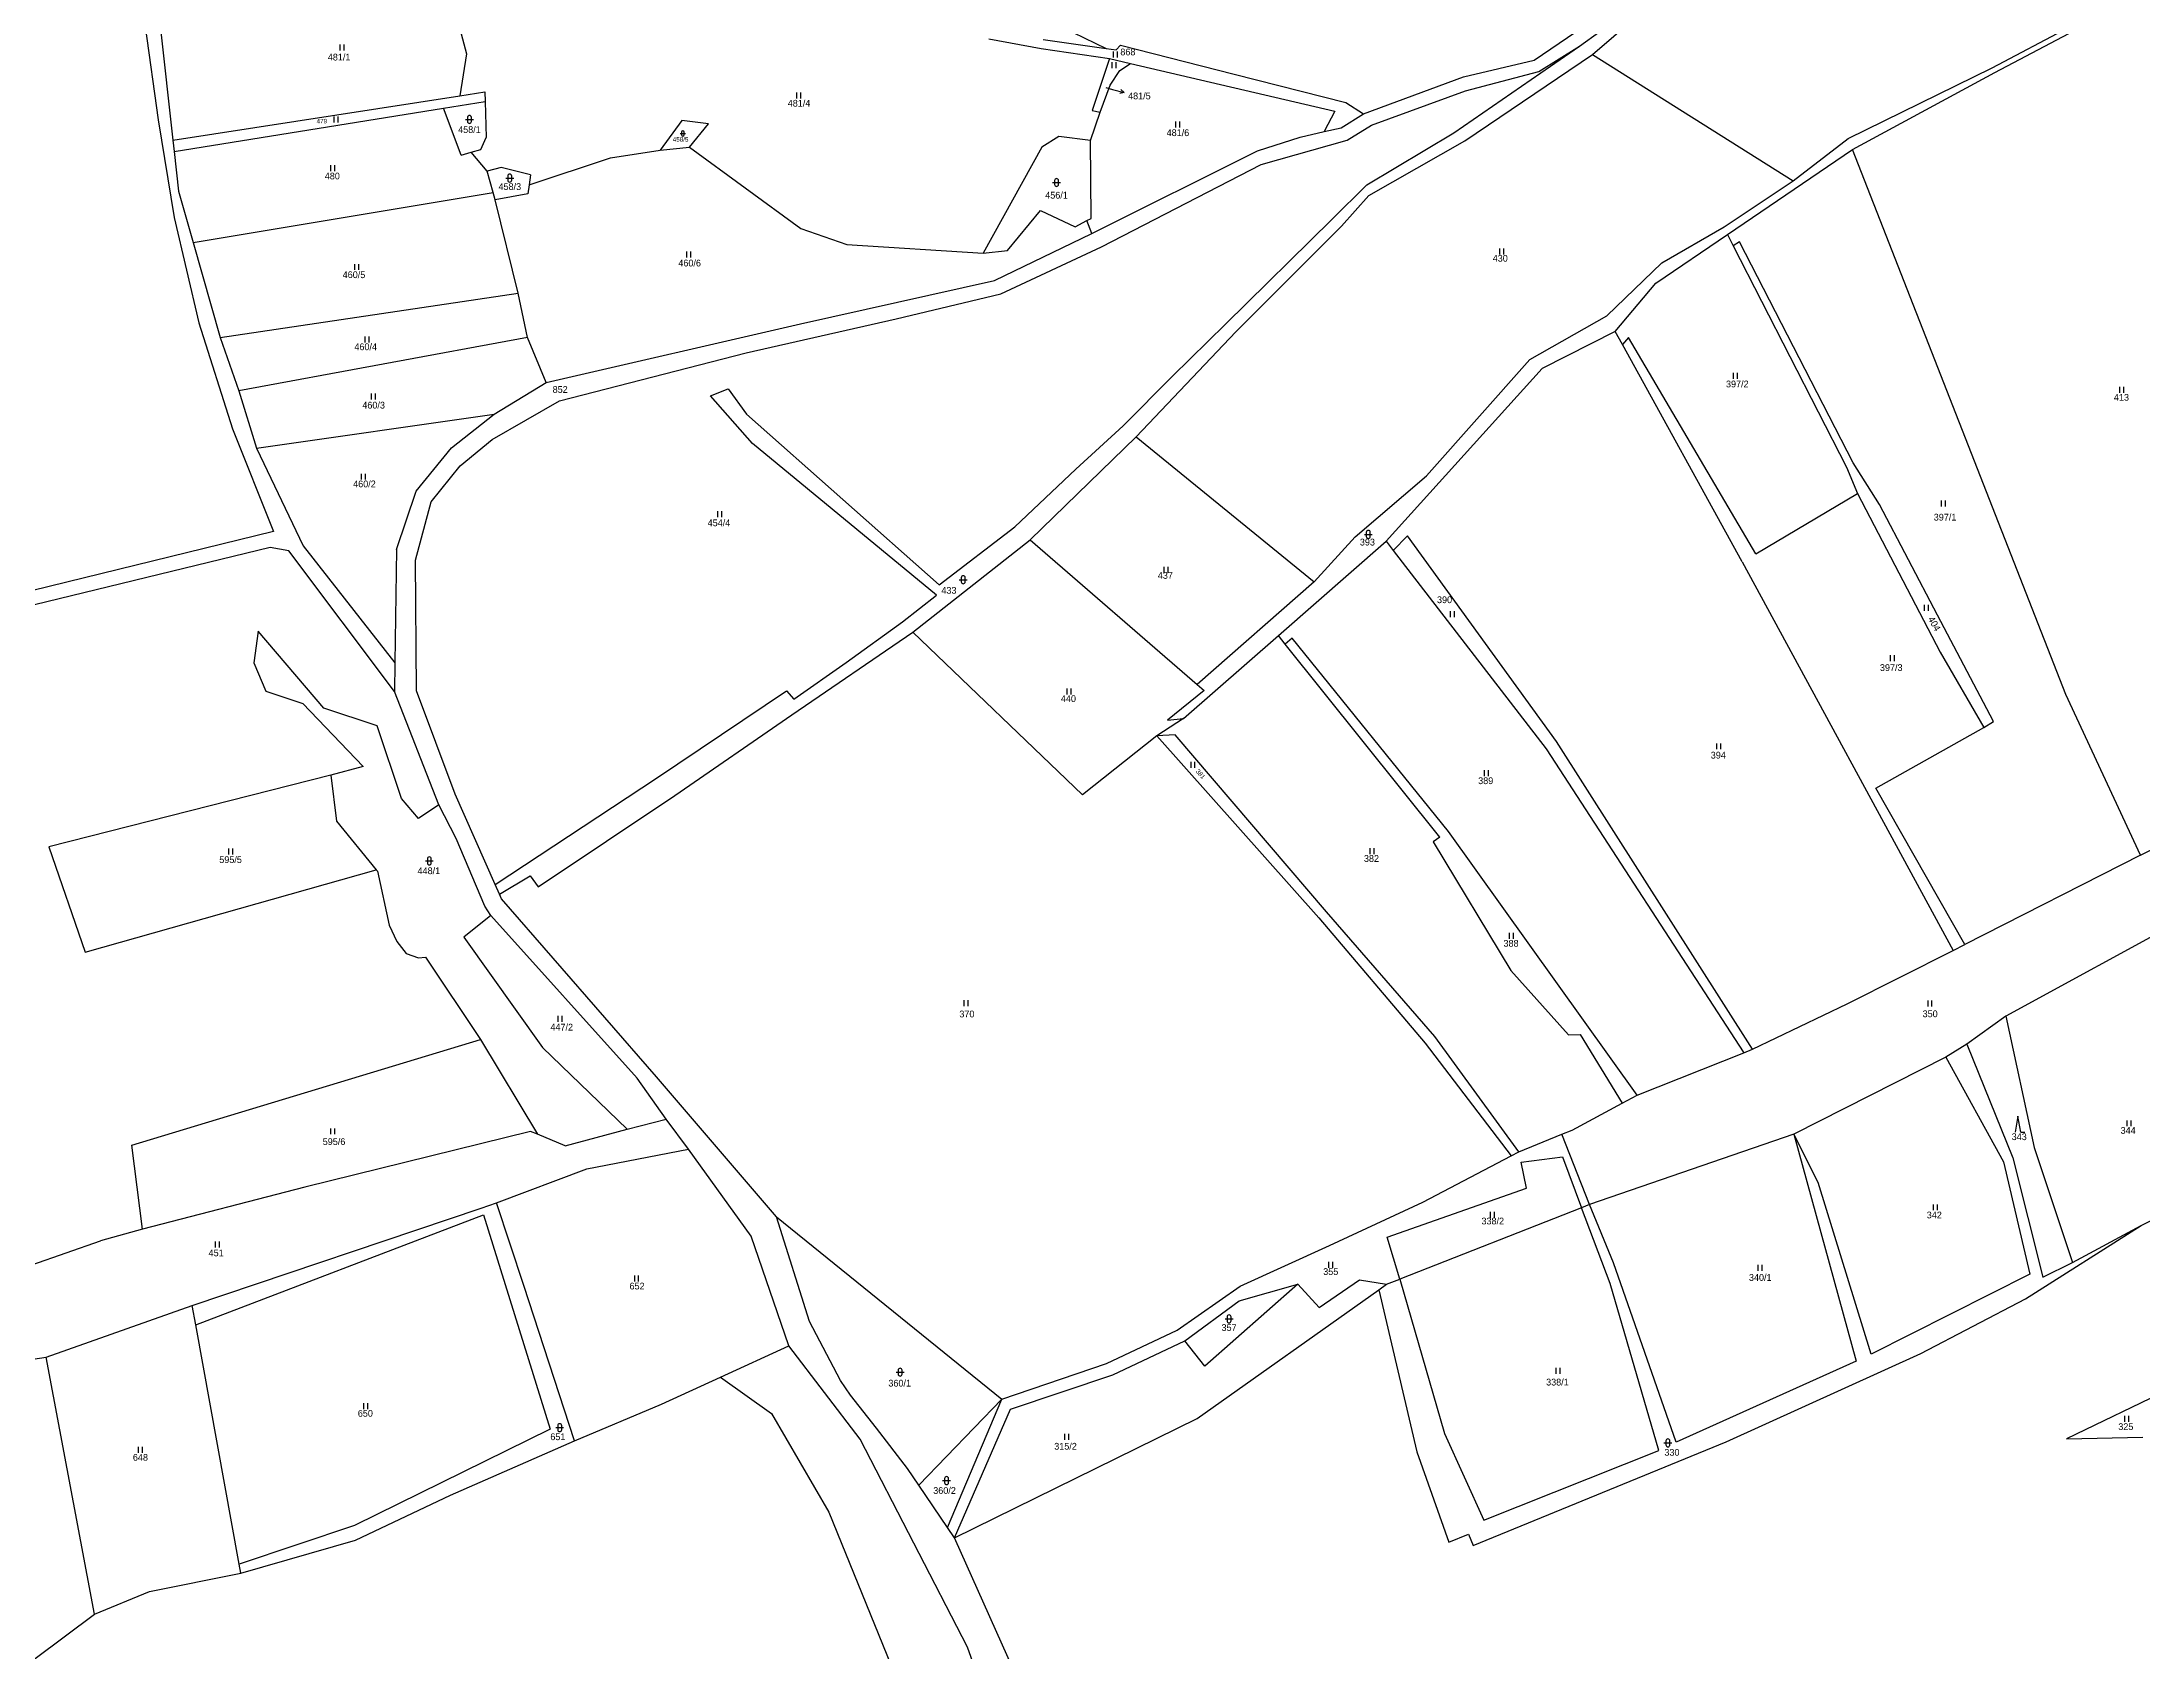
# Model space of a CAD drawing. Extents: x -528340 to -526503, y -1064020 to -1062300.
# Drawn here: x -527917 to -527389, y -1062959 to -1062554 of the extents above; entities that cross this region are included whole.
import ezdxf
from ezdxf.enums import TextEntityAlignment as Align

# ---------------------------------------------------------------- set-up
doc = ezdxf.new("R2010")
doc.units = 0
for name, color, linetype in [('1029', 1, 'CONTINUOUS'), ('18', 1, 'CONTINUOUS'), ('21900', 1, 'CONTINUOUS'), ('306', 1, 'CONTINUOUS'), ('308', 1, 'CONTINUOUS'), ('316', 1, 'CONTINUOUS')]:
    doc.layers.add(name, color=color, linetype=linetype)

# ---------------------------------------------------------------- blocks, each defined once
blk = doc.blocks.new('1029$1')
at = {"layer": '1029', "color": 6, "linetype": 'CONTINUOUS'}
for p, q in [((0, 3), (-0.5, 2)), ((0, 0), (0, 3)), ((0, 3), (0.5, 2))]:
    blk.add_line(p, q, dxfattribs=at)
blk = doc.blocks.new('3_06$3')
at = {"layer": '306', "color": 255, "linetype": 'CONTINUOUS'}
for p, q in [((-0.51, 0), (-0.51, 1.5)), ((0.49, 0), (0.49, 1.5))]:
    blk.add_line(p, q, dxfattribs=at)
blk = doc.blocks.new('3_16$2')
at = {"layer": '316', "color": 255, "linetype": 'CONTINUOUS'}
for p, q in [((-1, 1), (1, 1)), ((-0.5, 1.5), (-0.5, 0.5)), ((0.5, 0.5), (0.5, 1.5))]:
    blk.add_line(p, q, dxfattribs=at)
for centre, start, end in [((0, 1.5), 0, 180), ((0, 0.5), 180, 359.9879)]:
    blk.add_arc(centre, 0.5, start, end, dxfattribs=at)
blk = doc.blocks.new('3_08$4')
at = {"layer": '308', "color": 255, "linetype": 'CONTINUOUS'}
for p, q in [((0, 4), (-0.75, 0)), ((0.75, 0), (0, 4)), ((0.75, 0), (1.75, 0))]:
    blk.add_line(p, q, dxfattribs=at)

msp = doc.modelspace()

# ---------------------------------------------------------------- linework, layer by layer
at = {"layer": '1029', "color": 255, "linetype": 'CONTINUOUS'}
msp.add_line((-527649.29, -1062565.9), (-527647.6, -1062566.36), dxfattribs=at)
at = {"layer": '21900', "color": 3, "linetype": 'CONTINUOUS'}
for p, q in [((-527814.6, -1062540.26), (-527810.09, -1062557.41)), ((-527526.91, -1062557.61), (-527510.03, -1062543.05)), ((-527425.73, -1062562.13), (-527382.04, -1062539.02)), ((-527663.05, -1062549.36), (-527649.23, -1062556.09)), ((-527541.57, -1062558.97), (-527522.48, -1062546.03)), ((-527530.16, -1062555.47), (-527519.95, -1062548.08)), ((-527890.95, -1062550.52), (-527887.6, -1062574)), ((-527887.15, -1062550.36), (-527883.94, -1062579.11)), ((-527678.73, -1062553.63), (-527665.58, -1062556.04)), ((-527665.09, -1062553.79), (-527649.23, -1062556.09)), ((-527426.36, -1062560.98), (-527407.02, -1062550.67)), ((-527810.09, -1062557.41), (-527811.74, -1062567.96)), ((-527665.58, -1062556.04), (-527648.41, -1062558.63)), ((-527648.41, -1062558.63), (-527652.74, -1062571.65)), ((-527649.23, -1062556.09), (-527646.73, -1062556.45)), ((-527648.41, -1062558.63), (-527643.12, -1062559.85)), ((-527646.73, -1062556.45), (-527645.63, -1062555.22)), ((-527645.76, -1062561.57), (-527643.12, -1062559.85)), ((-527645.63, -1062555.22), (-527617.02, -1062562.51)), ((-527643.12, -1062559.85), (-527591.73, -1062571.85)), ((-527561.76, -1062577.31), (-527530.16, -1062555.47)), ((-527559.32, -1062563.2), (-527541.57, -1062558.97)), ((-527558.98, -1062579.27), (-527526.91, -1062557.61)), ((-527540.38, -1062561.85), (-527530.16, -1062555.47)), ((-527526.91, -1062557.61), (-527476.47, -1062589.37)), ((-527648.25, -1062565.29), (-527645.76, -1062561.57)), ((-527617.02, -1062562.51), (-527588.94, -1062569.62)), ((-527584.53, -1062572.53), (-527559.32, -1062563.2)), ((-527558.83, -1062566.74), (-527540.38, -1062561.85)), ((-527462.64, -1062578.73), (-527426.36, -1062560.98)), ((-527461.55, -1062581.47), (-527425.73, -1062562.13)), ((-527883.94, -1062579.11), (-527811.74, -1062567.96)), ((-527815.9, -1062571.08), (-527805.41, -1062569.38)), ((-527811.74, -1062567.96), (-527805.48, -1062566.95)), ((-527805.48, -1062566.95), (-527805.41, -1062569.38)), ((-527805.41, -1062569.38), (-527805.16, -1062578.49)), ((-527650.76, -1062572.13), (-527648.25, -1062565.29)), ((-527588.94, -1062569.62), (-527584.53, -1062572.53)), ((-527582.47, -1062575.32), (-527558.83, -1062566.74)), ((-527887.6, -1062574), (-527883.61, -1062598.56)), ((-527883.62, -1062581.98), (-527815.9, -1062571.08)), ((-527811.41, -1062582.9), (-527815.9, -1062571.08)), ((-527755.95, -1062574.2), (-527761.4, -1062581.66)), ((-527749.26, -1062575.06), (-527755.95, -1062574.2)), ((-527753.98, -1062580.92), (-527749.26, -1062575.06)), ((-527653.13, -1062579.2), (-527650.76, -1062572.13)), ((-527652.74, -1062571.65), (-527650.76, -1062572.13)), ((-527591.73, -1062571.85), (-527594.36, -1062576.95)), ((-527590.09, -1062576), (-527584.53, -1062572.53)), ((-527588.59, -1062579.12), (-527582.47, -1062575.32)), ((-527883.94, -1062579.11), (-527883.62, -1062581.98)), ((-527806.48, -1062581.45), (-527805.16, -1062578.49)), ((-527761.4, -1062581.66), (-527753.98, -1062580.92)), ((-527753.98, -1062580.92), (-527725.97, -1062601.32)), ((-527665.39, -1062580.92), (-527680.13, -1062607.57)), ((-527661.13, -1062578.23), (-527665.39, -1062580.92)), ((-527653.13, -1062579.2), (-527661.13, -1062578.23)), ((-527653.02, -1062598.82), (-527653.13, -1062579.2)), ((-527611.13, -1062581.8), (-527600.46, -1062578.36)), ((-527610.23, -1062585.26), (-527588.59, -1062579.12)), ((-527600.46, -1062578.36), (-527594.36, -1062576.95)), ((-527594.36, -1062576.95), (-527590.09, -1062576)), ((-527583.65, -1062590.36), (-527561.76, -1062577.31)), ((-527583.19, -1062593.07), (-527558.98, -1062579.27)), ((-527476.47, -1062589.37), (-527462.64, -1062578.73)), ((-527883.62, -1062581.98), (-527882.5, -1062591.95)), ((-527811.41, -1062582.9), (-527808.88, -1062582.15)), ((-527808.88, -1062582.15), (-527806.48, -1062581.45)), ((-527804.87, -1062586.93), (-527808.88, -1062582.15)), ((-527801.41, -1062586.05), (-527804.87, -1062586.93)), ((-527794, -1062587.89), (-527801.41, -1062586.05)), ((-527794.33, -1062590.39), (-527773.89, -1062583.61)), ((-527773.89, -1062583.61), (-527761.4, -1062581.66)), ((-527652.86, -1062602.62), (-527611.13, -1062581.8)), ((-527650.42, -1062605.94), (-527610.23, -1062585.26)), ((-527492.98, -1062602.86), (-527461.55, -1062581.47)), ((-527407.83, -1062718.57), (-527461.55, -1062581.47)), ((-527803.36, -1062592.32), (-527804.87, -1062586.93)), ((-527794.33, -1062590.39), (-527794.63, -1062592.61)), ((-527794, -1062587.89), (-527794.33, -1062590.39)), ((-527592.44, -1062599.12), (-527583.65, -1062590.36)), ((-527493.78, -1062600.95), (-527476.47, -1062589.37)), ((-527882.5, -1062591.95), (-527878.82, -1062604.91)), ((-527878.82, -1062604.91), (-527803.36, -1062592.32)), ((-527802.91, -1062594.15), (-527803.36, -1062592.32)), ((-527794.63, -1062592.61), (-527802.91, -1062594.15)), ((-527797.11, -1062617.66), (-527802.91, -1062594.15)), ((-527674.01, -1062606.88), (-527665.75, -1062596.86)), ((-527665.75, -1062596.86), (-527657.01, -1062600.94)), ((-527590.05, -1062600.78), (-527583.19, -1062593.07)), ((-527883.61, -1062598.56), (-527877.43, -1062625.11)), ((-527725.97, -1062601.32), (-527714.47, -1062605.37)), ((-527657.01, -1062600.94), (-527654.06, -1062599.37)), ((-527654.06, -1062599.37), (-527653.02, -1062598.82)), ((-527652.86, -1062602.62), (-527654.06, -1062599.37)), ((-527619.18, -1062625.39), (-527592.44, -1062599.12)), ((-527616.57, -1062627.34), (-527590.05, -1062600.78)), ((-527509.5, -1062610), (-527493.78, -1062600.95)), ((-527878.82, -1062604.91), (-527872.07, -1062628.76)), ((-527714.47, -1062605.37), (-527680.13, -1062607.57)), ((-527680.13, -1062607.57), (-527674.01, -1062606.88)), ((-527677.29, -1062614.42), (-527652.86, -1062602.62)), ((-527675.73, -1062617.8), (-527650.42, -1062605.94)), ((-527511.02, -1062615.14), (-527492.98, -1062602.86)), ((-527492.98, -1062602.86), (-527491.52, -1062605.72)), ((-527489.97, -1062604.71), (-527491.52, -1062605.72)), ((-527491.52, -1062605.72), (-527463.06, -1062661.39)), ((-527461.31, -1062660.26), (-527489.97, -1062604.71)), ((-527523.29, -1062623.36), (-527509.5, -1062610)), ((-527872.07, -1062628.76), (-527797.11, -1062617.66)), ((-527794.76, -1062628.76), (-527797.11, -1062617.66)), ((-527726.13, -1062625.35), (-527677.29, -1062614.42)), ((-527702.01, -1062624.1), (-527675.73, -1062617.8)), ((-527521.21, -1062627.24), (-527511.02, -1062615.14)), ((-527542.65, -1062634.32), (-527523.29, -1062623.36)), ((-527877.43, -1062625.11), (-527868.92, -1062651.73)), ((-527790.06, -1062640.1), (-527726.13, -1062625.35)), ((-527739.77, -1062632.66), (-527702.01, -1062624.1)), ((-527641.64, -1062653.75), (-527616.57, -1062627.34)), ((-527632.56, -1062638.49), (-527619.18, -1062625.39)), ((-527521.21, -1062627.24), (-527539.55, -1062636.58)), ((-527519.4, -1062630.53), (-527521.21, -1062627.24)), ((-527872.07, -1062628.76), (-527867.38, -1062642.22)), ((-527794.76, -1062628.76), (-527867.38, -1062642.22)), ((-527790.06, -1062640.1), (-527794.76, -1062628.76)), ((-527786.69, -1062644.74), (-527739.77, -1062632.66)), ((-527517.87, -1062628.79), (-527519.4, -1062630.53)), ((-527489.25, -1062685.21), (-527519.4, -1062630.53)), ((-527485.85, -1062683.19), (-527517.87, -1062628.79)), ((-527644.93, -1062650.96), (-527632.56, -1062638.49)), ((-527539.55, -1062636.58), (-527578.84, -1062680.03)), ((-527568.64, -1062663.53), (-527542.65, -1062634.32)), ((-527867.38, -1062642.22), (-527862.87, -1062656.58)), ((-527803.13, -1062648.04), (-527790.06, -1062640.1)), ((-527748.77, -1062643.42), (-527744.3, -1062641.71)), ((-527738.16, -1062655.47), (-527748.77, -1062643.42)), ((-527744.3, -1062641.71), (-527739.69, -1062648.08)), ((-527862.87, -1062656.58), (-527803.13, -1062648.04)), ((-527813.87, -1062656.54), (-527803.13, -1062648.04)), ((-527803.65, -1062654.43), (-527786.69, -1062644.74)), ((-527739.69, -1062648.08), (-527691.26, -1062691.02)), ((-527868.92, -1062651.73), (-527858.62, -1062677.58)), ((-527811.72, -1062661.07), (-527803.65, -1062654.43)), ((-527668.35, -1062679.65), (-527641.64, -1062653.75)), ((-527656.89, -1062661.9), (-527644.93, -1062650.96)), ((-527641.64, -1062653.75), (-527596.9, -1062690.27)), ((-527862.87, -1062656.58), (-527851.14, -1062681.15)), ((-527822.73, -1062667.41), (-527813.87, -1062656.54)), ((-527691.86, -1062693.55), (-527738.16, -1062655.47)), ((-527454.7, -1062670.82), (-527461.31, -1062660.26)), ((-527818.99, -1062670.07), (-527811.72, -1062661.07)), ((-527672.22, -1062676.41), (-527656.89, -1062661.9)), ((-527586.61, -1062678.91), (-527568.64, -1062663.53)), ((-527463.06, -1062661.39), (-527460.23, -1062667.99)), ((-527827.74, -1062682.13), (-527822.73, -1062667.41)), ((-527822.93, -1062684.8), (-527818.99, -1062670.07)), ((-527485.85, -1062683.19), (-527460.23, -1062667.99)), ((-527460.23, -1062667.99), (-527439.43, -1062707.94)), ((-527440.17, -1062698.65), (-527454.7, -1062670.82)), ((-527858.62, -1062677.58), (-527930.15, -1062695.08)), ((-527851.14, -1062681.15), (-527828.14, -1062710.64)), ((-527697.81, -1062702.92), (-527668.35, -1062679.65)), ((-527691.26, -1062691.02), (-527672.22, -1062676.41)), ((-527668.35, -1062679.65), (-527626.35, -1062716.04)), ((-527605.92, -1062703.72), (-527578.84, -1062680.03)), ((-527596.9, -1062690.27), (-527586.61, -1062678.91)), ((-527578.84, -1062680.03), (-527577.06, -1062682.34)), ((-527573.47, -1062678.65), (-527577.06, -1062682.34)), ((-527536, -1062730.43), (-527573.47, -1062678.65)), ((-527859.45, -1062681.58), (-527928.73, -1062698.42)), ((-527854.77, -1062682.41), (-527859.45, -1062681.58)), ((-527828.21, -1062717.84), (-527854.77, -1062682.41)), ((-527827.74, -1062682.13), (-527828.14, -1062710.64)), ((-527822.68, -1062717.63), (-527822.93, -1062684.8)), ((-527577.06, -1062682.34), (-527538.59, -1062732.25)), ((-527489.25, -1062685.21), (-527436.19, -1062782.94)), ((-527596.9, -1062690.27), (-527626.35, -1062716.04)), ((-527700.41, -1062700.26), (-527691.86, -1062693.55)), ((-527714.57, -1062710.53), (-527700.41, -1062700.26)), ((-527426.06, -1062725.4), (-527440.17, -1062698.65)), ((-527862.53, -1062702.6), (-527863.61, -1062710.64)), ((-527846, -1062722.03), (-527862.53, -1062702.6)), ((-527728.29, -1062723.71), (-527697.81, -1062702.92)), ((-527655.19, -1062743.84), (-527697.81, -1062702.92)), ((-527629.8, -1062724.62), (-527605.92, -1062703.72)), ((-527604.18, -1062705.9), (-527605.92, -1062703.72)), ((-527602.42, -1062704.44), (-527604.18, -1062705.9)), ((-527565.31, -1062754.48), (-527604.18, -1062705.9)), ((-527563.11, -1062753.07), (-527602.42, -1062704.44)), ((-527863.61, -1062710.64), (-527860.57, -1062717.77)), ((-527828.14, -1062710.64), (-527828.21, -1062717.84)), ((-527727.75, -1062719.78), (-527714.57, -1062710.53)), ((-527439.43, -1062707.94), (-527428.48, -1062726.83)), ((-527860.57, -1062717.77), (-527851.25, -1062720.82)), ((-527817.02, -1062746.35), (-527828.21, -1062717.84)), ((-527812.95, -1062743.61), (-527822.68, -1062717.63)), ((-527762.33, -1062739.65), (-527729.63, -1062717.61)), ((-527729.63, -1062717.61), (-527727.75, -1062719.78)), ((-527624.58, -1062717.58), (-527633.8, -1062725.04)), ((-527626.35, -1062716.04), (-527624.58, -1062717.58)), ((-527851.25, -1062720.82), (-527836.08, -1062736.7)), ((-527832.59, -1062726.44), (-527846, -1062722.03)), ((-527757.66, -1062744), (-527728.29, -1062723.71)), ((-527389.1, -1062758.96), (-527407.83, -1062718.57)), ((-527826.46, -1062744.72), (-527832.59, -1062726.44)), ((-527636.51, -1062729), (-527655.19, -1062743.84)), ((-527629.8, -1062724.62), (-527636.51, -1062729)), ((-527631.84, -1062728.68), (-527636.51, -1062729)), ((-527636.51, -1062729), (-527595.77, -1062774.74)), ((-527633.8, -1062725.04), (-527629.8, -1062724.62)), ((-527593.78, -1062773.24), (-527631.84, -1062728.68)), ((-527455.64, -1062742.1), (-527428.48, -1062726.83)), ((-527428.48, -1062726.83), (-527426.06, -1062725.4)), ((-527538.59, -1062732.25), (-527488.86, -1062808.72)), ((-527486.68, -1062807.77), (-527536, -1062730.43)), ((-527844.25, -1062738.86), (-527915.1, -1062756.86)), ((-527836.08, -1062736.7), (-527844.25, -1062738.86)), ((-527844.25, -1062738.86), (-527842.82, -1062750.47)), ((-527822.17, -1062749.77), (-527826.46, -1062744.72)), ((-527802.88, -1062766.37), (-527812.95, -1062743.61)), ((-527802.88, -1062766.37), (-527762.33, -1062739.65)), ((-527792.03, -1062766.96), (-527757.66, -1062744)), ((-527433.28, -1062781.48), (-527455.64, -1062742.1)), ((-527389.1, -1062758.96), (-527360.25, -1062744.7)), ((-527817.02, -1062746.35), (-527822.17, -1062749.77)), ((-527812.66, -1062754.81), (-527817.02, -1062746.35)), ((-527842.82, -1062750.47), (-527832.8, -1062762.65)), ((-527805.5, -1062771.84), (-527812.66, -1062754.81)), ((-527565.31, -1062754.48), (-527566.96, -1062755.61)), ((-527515.67, -1062819.35), (-527563.11, -1062753.07)), ((-527915.1, -1062756.86), (-527906.01, -1062783.4)), ((-527566.96, -1062755.61), (-527547.46, -1062788.03)), ((-527389.1, -1062758.96), (-527433.28, -1062781.48)), ((-527906.01, -1062783.4), (-527832.8, -1062762.65)), ((-527832.8, -1062762.65), (-527832.47, -1062763.05)), ((-527832.47, -1062763.05), (-527829.52, -1062776.58)), ((-527801.8, -1062768.83), (-527794.06, -1062764.21)), ((-527794.06, -1062764.21), (-527792.03, -1062766.96)), ((-527801.8, -1062768.83), (-527802.88, -1062766.37)), ((-527801.28, -1062770), (-527801.8, -1062768.83)), ((-527762.32, -1062814.74), (-527801.28, -1062770)), ((-527803.97, -1062774.17), (-527810.75, -1062779.63)), ((-527803.97, -1062774.17), (-527805.5, -1062771.84)), ((-527767.14, -1062815.07), (-527803.97, -1062774.17)), ((-527595.77, -1062774.74), (-527569.01, -1062806.24)), ((-527566.57, -1062804.58), (-527593.78, -1062773.24)), ((-527375.75, -1062773.7), (-527422.99, -1062799.5)), ((-527829.52, -1062776.58), (-527827.58, -1062780.73)), ((-527827.58, -1062780.73), (-527825.31, -1062783.72)), ((-527810.75, -1062779.63), (-527791, -1062807.39)), ((-527436.19, -1062782.94), (-527433.28, -1062781.48)), ((-527825.31, -1062783.72), (-527822.2, -1062784.82)), ((-527822.2, -1062784.82), (-527820.43, -1062784.61)), ((-527820.43, -1062784.61), (-527806.58, -1062805.36)), ((-527462.87, -1062796.37), (-527436.19, -1062782.94)), ((-527547.46, -1062788.03), (-527532.95, -1062804.14)), ((-527486.68, -1062807.77), (-527462.87, -1062796.37)), ((-527422.99, -1062799.5), (-527432.76, -1062806.51)), ((-527422.99, -1062799.5), (-527415.84, -1062832.5)), ((-527894.28, -1062831.93), (-527806.58, -1062805.36)), ((-527806.58, -1062805.36), (-527792.26, -1062829.19)), ((-527791, -1062807.39), (-527769.66, -1062827.94)), ((-527569.01, -1062806.24), (-527547.33, -1062834.62)), ((-527545.43, -1062833.63), (-527566.57, -1062804.58)), ((-527532.95, -1062804.14), (-527530.02, -1062804.1)), ((-527530.02, -1062804.1), (-527519.47, -1062821.39)), ((-527488.86, -1062808.72), (-527486.68, -1062807.77)), ((-527432.76, -1062806.51), (-527438.02, -1062809.83)), ((-527432.76, -1062806.51), (-527421.22, -1062835.14)), ((-527515.67, -1062819.35), (-527488.86, -1062808.72)), ((-527438.02, -1062809.83), (-527476.3, -1062829.19)), ((-527438.02, -1062809.83), (-527423.53, -1062836.14)), ((-527759.91, -1062825.37), (-527767.14, -1062815.07)), ((-527732.13, -1062849.96), (-527762.32, -1062814.74)), ((-527532.02, -1062828.14), (-527519.47, -1062821.39)), ((-527519.47, -1062821.39), (-527515.67, -1062819.35)), ((-527793.99, -1062828.47), (-527850.79, -1062842.51)), ((-527792.26, -1062829.19), (-527793.99, -1062828.47)), ((-527785.3, -1062832.07), (-527792.26, -1062829.19)), ((-527785.3, -1062832.07), (-527769.66, -1062827.94)), ((-527769.66, -1062827.94), (-527759.91, -1062825.37)), ((-527754.27, -1062832.93), (-527759.91, -1062825.37)), ((-527545.43, -1062833.63), (-527534.59, -1062829.19)), ((-527534.59, -1062829.19), (-527532.02, -1062828.14)), ((-527527.63, -1062846.85), (-527534.59, -1062829.19)), ((-527476.3, -1062829.19), (-527527.63, -1062846.85)), ((-527476.3, -1062829.19), (-527460.58, -1062886.23)), ((-527470.18, -1062841.36), (-527476.3, -1062829.19)), ((-527891.61, -1062853.09), (-527894.28, -1062831.93)), ((-527779.85, -1062837.9), (-527754.27, -1062832.93)), ((-527738.52, -1062854.79), (-527754.27, -1062832.93)), ((-527569.62, -1062846.25), (-527547.33, -1062834.62)), ((-527547.33, -1062834.62), (-527545.43, -1062833.63)), ((-527415.84, -1062832.5), (-527406.18, -1062861.46)), ((-527802.59, -1062846.43), (-527779.85, -1062837.9)), ((-527544.83, -1062836.19), (-527534.47, -1062834.9)), ((-527543.49, -1062842.71), (-527544.83, -1062836.19)), ((-527534.47, -1062834.9), (-527529.69, -1062847.66)), ((-527423.53, -1062836.14), (-527416.89, -1062864.34)), ((-527421.22, -1062835.14), (-527413.66, -1062865.13)), ((-527388.9, -1062852.13), (-527360.82, -1062837.89)), ((-527850.79, -1062842.51), (-527891.61, -1062853.09)), ((-527578.55, -1062855.1), (-527543.49, -1062842.71)), ((-527456.79, -1062884.52), (-527470.18, -1062841.36)), ((-527879.06, -1062872.27), (-527806.42, -1062847.74)), ((-527878.18, -1062877.12), (-527805.84, -1062849.46)), ((-527806.42, -1062847.74), (-527802.59, -1062846.43)), ((-527805.84, -1062849.46), (-527789.07, -1062903.41)), ((-527795.67, -1062867.26), (-527802.59, -1062846.43)), ((-527732.13, -1062849.96), (-527675.49, -1062895.83)), ((-527723.84, -1062876.31), (-527732.13, -1062849.96)), ((-527593.06, -1062857.21), (-527569.62, -1062846.25)), ((-527529.69, -1062847.66), (-527575.35, -1062865.61)), ((-527527.63, -1062846.85), (-527529.69, -1062847.66)), ((-527522.47, -1062866.72), (-527529.69, -1062847.66)), ((-527521.6, -1062861.49), (-527527.63, -1062846.85)), ((-527891.61, -1062853.09), (-527902.18, -1062855.99)), ((-527729.02, -1062882.4), (-527738.52, -1062854.79)), ((-527575.35, -1062865.61), (-527578.55, -1062855.1)), ((-527418.04, -1062870.57), (-527388.9, -1062852.13)), ((-527406.18, -1062861.46), (-527388.9, -1062852.13)), ((-527946.38, -1062871.39), (-527902.18, -1062855.99)), ((-527615.49, -1062867.37), (-527593.06, -1062857.21)), ((-527595.67, -1062872.79), (-527585.51, -1062865.81)), ((-527585.51, -1062865.81), (-527578.69, -1062866.93)), ((-527578.69, -1062866.93), (-527575.35, -1062865.61)), ((-527575.35, -1062865.61), (-527564.1, -1062904.5)), ((-527505.84, -1062906.61), (-527521.6, -1062861.49)), ((-527416.89, -1062864.34), (-527456.79, -1062884.52)), ((-527413.66, -1062865.13), (-527406.18, -1062861.46)), ((-527782.96, -1062906.32), (-527795.67, -1062867.26)), ((-527631.35, -1062878.47), (-527615.49, -1062867.37)), ((-527629.43, -1062881.16), (-527615.76, -1062871.06)), ((-527626.31, -1062900.72), (-527580.63, -1062868.31)), ((-527601, -1062866.91), (-527624.43, -1062887.49)), ((-527615.76, -1062871.06), (-527601, -1062866.91)), ((-527601, -1062866.91), (-527595.67, -1062872.79)), ((-527580.63, -1062868.31), (-527578.69, -1062866.93)), ((-527580.63, -1062868.31), (-527571.11, -1062909.11)), ((-527510.21, -1062908.77), (-527522.47, -1062866.72)), ((-527444.35, -1062884.3), (-527418.04, -1062870.57)), ((-527915.78, -1062885.25), (-527879.06, -1062872.27)), ((-527878.18, -1062877.12), (-527879.06, -1062872.27)), ((-527716.06, -1062891.13), (-527723.84, -1062876.31)), ((-527867.26, -1062937.29), (-527878.18, -1062877.12)), ((-527649.16, -1062886.82), (-527631.35, -1062878.47)), ((-527647.53, -1062889.7), (-527629.43, -1062881.16)), ((-527624.43, -1062887.49), (-527629.43, -1062881.16)), ((-527950.65, -1062890.47), (-527915.78, -1062885.25)), ((-527903.62, -1062949.87), (-527915.78, -1062885.25)), ((-527746.21, -1062890.25), (-527729.02, -1062882.4)), ((-527711.05, -1062905.86), (-527729.02, -1062882.4)), ((-527675.49, -1062895.83), (-527649.16, -1062886.82)), ((-527460.58, -1062886.23), (-527505.84, -1062906.61)), ((-527493.25, -1062906.52), (-527444.35, -1062884.3)), ((-527761.09, -1062897.05), (-527746.21, -1062890.25)), ((-527746.21, -1062890.25), (-527733.39, -1062899.46)), ((-527713.49, -1062894.78), (-527716.06, -1062891.13)), ((-527673.27, -1062898.31), (-527647.53, -1062889.7)), ((-527782.96, -1062906.32), (-527761.09, -1062897.05)), ((-527706.96, -1062903.08), (-527713.49, -1062894.78)), ((-527675.49, -1062895.83), (-527696.34, -1062917.48)), ((-527689.12, -1062928.09), (-527675.49, -1062895.83)), ((-527381.95, -1062893.43), (-527407.71, -1062905.77)), ((-527733.39, -1062899.46), (-527719, -1062924.26)), ((-527699.19, -1062913.29), (-527706.96, -1062903.08)), ((-527687.33, -1062930.72), (-527673.27, -1062898.31)), ((-527687.33, -1062930.72), (-527626.31, -1062900.72)), ((-527789.07, -1062903.41), (-527838.23, -1062927.62)), ((-527814.1, -1062919.97), (-527782.96, -1062906.32)), ((-527684.1, -1062958.22), (-527711.05, -1062905.86)), ((-527564.1, -1062904.5), (-527554.21, -1062926.25)), ((-527556.94, -1062932.6), (-527493.25, -1062906.52)), ((-527407.71, -1062905.77), (-527388.52, -1062905.36)), ((-527696.34, -1062917.48), (-527699.19, -1062913.29)), ((-527571.11, -1062909.11), (-527563.08, -1062931.81)), ((-527554.21, -1062926.25), (-527510.21, -1062908.77)), ((-527689.12, -1062928.09), (-527696.34, -1062917.48)), ((-527837.99, -1062931.31), (-527814.1, -1062919.97)), ((-527719, -1062924.26), (-527683.96, -1063010.39)), ((-527838.23, -1062927.62), (-527867.26, -1062937.29)), ((-527687.33, -1062930.72), (-527689.12, -1062928.09)), ((-527866.84, -1062939.63), (-527837.99, -1062931.31)), ((-527666.15, -1062978.14), (-527687.33, -1062930.72)), ((-527563.08, -1062931.81), (-527558.11, -1062929.82)), ((-527558.11, -1062929.82), (-527556.94, -1062932.6)), ((-527889.79, -1062944.19), (-527866.84, -1062939.63)), ((-527866.84, -1062939.63), (-527867.26, -1062937.29)), ((-527903.62, -1062949.87), (-527889.79, -1062944.19)), ((-527926.24, -1062966.74), (-527903.62, -1062949.87)), ((-527673.98, -1062986.63), (-527684.1, -1062958.22))]:
    msp.add_line(p, q, dxfattribs=at)

# ---------------------------------------------------------------- block references
at = {"layer": '1029', "color": 0, "linetype": 'BYBLOCK', "rotation": -105}
msp.add_blockref('1029$1', (-527647.6, -1062566.36), dxfattribs=at)
at = {"layer": '306', "color": 0, "linetype": 'BYBLOCK'}
for p in [(-527841.36, -1062556.59), (-527647.16, -1062561.04), (-527646.83, -1062558.32), (-527726.5, -1062568.63), (-527842.9, -1062574.7), (-527631.17, -1062575.92), (-527843.72, -1062586.96), (-527754.13, -1062608.62), (-527549.69, -1062607.89), (-527837.67, -1062611.79), (-527835.08, -1062630.04), (-527490.9, -1062639.16), (-527833.45, -1062644.36), (-527393.76, -1062642.66), (-527836, -1062664.53), (-527438.65, -1062671.24), (-527746.36, -1062673.96), (-527634.13, -1062687.95), (-527442.87, -1062697.49), (-527562.11, -1062699.12), (-527451.48, -1062710.19), (-527658.48, -1062718.57), (-527495.15, -1062732.36), (-527627.37, -1062737.04), (-527553.55, -1062739.12), (-527869.34, -1062758.85), (-527582.29, -1062758.7), (-527547.28, -1062780.02), (-527684.43, -1062796.98), (-527442.02, -1062797.08), (-527786.53, -1062800.93), (-527843.74, -1062829.2), (-527391.94, -1062827.19), (-527552.01, -1062850.22), (-527440.63, -1062848.32), (-527872.69, -1062857.68), (-527767.29, -1062866.19), (-527592.74, -1062862.75), (-527484.74, -1062863.51), (-527535.53, -1062889.44), (-527835.44, -1062898.31), (-527392.52, -1062901.55), (-527892.07, -1062909.31), (-527659.14, -1062906.08)]:
    msp.add_blockref('3_06$3', p, dxfattribs=at)
at = {"layer": '308', "color": 0, "linetype": 'BYBLOCK'}
msp.add_blockref('3_08$4', (-527419.9, -1062828.64), dxfattribs=at)
at = {"layer": '316', "color": 0, "linetype": 'BYBLOCK'}
for p in [(-527809.35, -1062574.91), (-527799.23, -1062589.67), (-527661.7, -1062590.78), (-527583.29, -1062679.29), (-527685.17, -1062690.7), (-527819.44, -1062761.43), (-527618.31, -1062876.63), (-527701.03, -1062890.03), (-527786.66, -1062903.99), (-527507.94, -1062907.81), (-527689.36, -1062917.31)]:
    msp.add_blockref('3_16$2', p, dxfattribs=at)
at = {"layer": '316', "color": 0, "linetype": 'BYBLOCK', "xscale": 0.67, "yscale": 0.67, "zscale": 0.67}
msp.add_blockref('3_16$2', (-527755.68, -1062578.09), dxfattribs=at)

# ---------------------------------------------------------------- texts
at = {"layer": '18', "color": 255, "linetype": 'CONTINUOUS'}
for s, height, p in [('481/1', 1.7, (-527842.13, -1062559.6)), ('868', 1.7, (-527643.76, -1062558.31)), ('481/4', 1.7, (-527726.46, -1062571.21)), ('479', 1.14, (-527846.47, -1062575.26)), ('458/1', 1.7, (-527809.35, -1062577.83)), ('458/5', 1.14, (-527756.24, -1062579.84)), ('481/6', 1.7, (-527631.17, -1062578.62)), ('480', 1.7, (-527843.84, -1062589.51)), ('458/3', 1.7, (-527799.2, -1062592.18)), ('456/1', 1.7, (-527661.7, -1062594.34)), ('460/5', 1.7, (-527838.39, -1062614.34)), ('460/6', 1.7, (-527753.97, -1062611.41)), ('430', 1.7, (-527550.11, -1062610.21)), ('460/4', 1.7, (-527835.45, -1062632.47)), ('852', 1.7, (-527786.53, -1062643.21)), ('397/2', 1.7, (-527490.49, -1062641.82)), ('413', 1.7, (-527393.88, -1062645.18)), ('460/3', 1.7, (-527833.45, -1062647.15)), ('460/2', 1.7, (-527835.76, -1062666.96)), ('454/4', 1.7, (-527746.6, -1062676.75)), ('397/1', 1.7, (-527438.24, -1062675.33)), ('393', 1.7, (-527583.52, -1062681.6)), ('433', 1.7, (-527688.76, -1062693.73)), ('437', 1.7, (-527634.33, -1062689.98)), ('390', 1.7, (-527564.12, -1062696.1)), ('397/3', 1.7, (-527451.78, -1062713.16)), ('440', 1.7, (-527658.71, -1062720.96)), ('394', 1.7, (-527495.27, -1062735.19)), ('389', 1.7, (-527553.77, -1062741.62)), ('595/5', 1.7, (-527869.43, -1062761.47)), ('382', 1.7, (-527582.5, -1062761.18)), ('448/1', 1.7, (-527819.56, -1062764.27)), ('388', 1.7, (-527547.4, -1062782.52)), ('447/2', 1.7, (-527786.15, -1062803.61)), ('370', 1.7, (-527684.25, -1062800.29)), ('350', 1.7, (-527441.99, -1062800.25)), ('343', 1.7, (-527419.59, -1062831.17)), ('344', 1.7, (-527392.19, -1062829.58)), ('595/6', 1.7, (-527843.41, -1062832.41)), ('338/2', 1.7, (-527551.99, -1062852.37)), ('342', 1.7, (-527440.94, -1062850.85)), ('451', 1.7, (-527873.06, -1062860.39)), ('355', 1.7, (-527592.74, -1062865.09)), ('340/1', 1.7, (-527484.72, -1062866.57)), ('652', 1.7, (-527767.2, -1062868.73)), ('357', 1.7, (-527618.31, -1062879.18)), ('360/1', 1.7, (-527701.15, -1062893.16)), ('338/1', 1.7, (-527535.73, -1062892.89)), ('650', 1.7, (-527835.53, -1062900.75)), ('325', 1.7, (-527392.78, -1062904.09)), ('651', 1.7, (-527787.11, -1062906.64)), ('315/2', 1.7, (-527659.44, -1062909.03)), ('330', 1.7, (-527506.93, -1062910.56)), ('648', 1.7, (-527892.1, -1062911.82)), ('360/2', 1.7, (-527689.87, -1062920.16))]:
    msp.add_text(s, height=height, dxfattribs=at).set_placement(p, align=Align.BOTTOM_CENTER)
msp.add_text('481/5', height=1.7, dxfattribs=at).set_placement((-527643.71, -1062567.16), align=Align.TOP_LEFT)
for s, height, rotation, p in [('404', 1.7, 300, (-527442.11, -1062701.45)), ('381', 1.14, 312, (-527626.15, -1062739.18))]:
    msp.add_text(s, height=height, rotation=rotation, dxfattribs=at).set_placement(p, align=Align.BOTTOM_CENTER)

doc.saveas('drawing.dxf')
